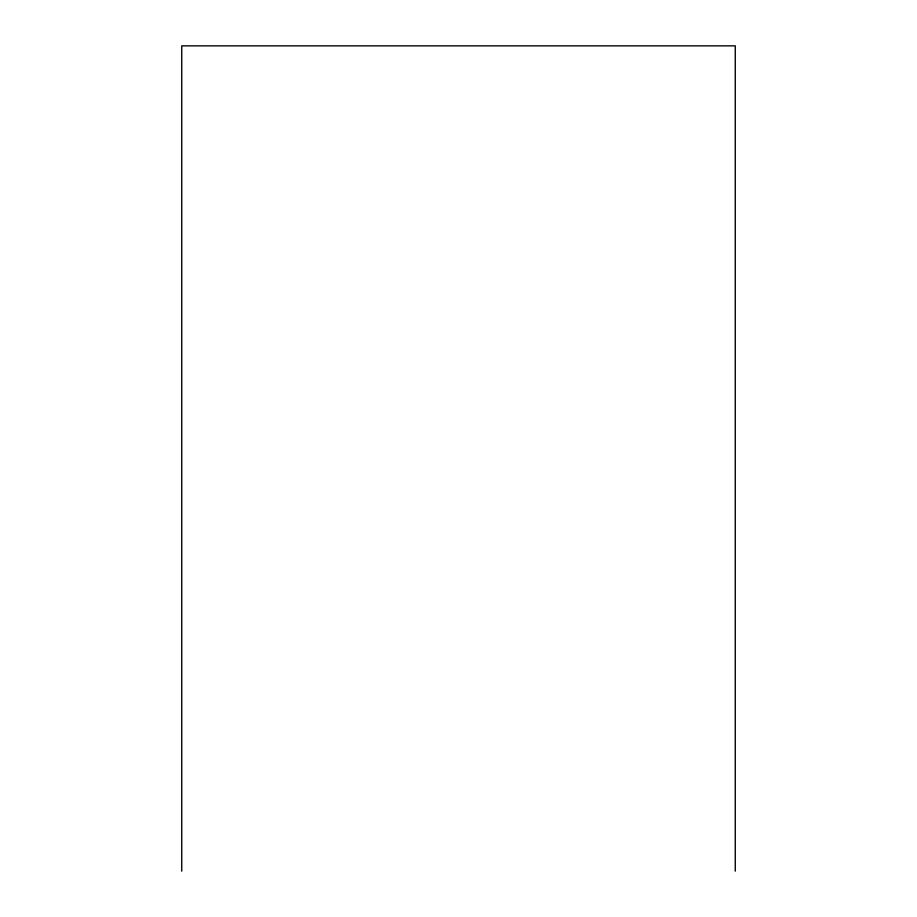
<?xml version="1.0" encoding="UTF-8"?>
<svg xmlns="http://www.w3.org/2000/svg" width="917" height="917" viewBox="0 0 917 917"><rect width="100%" height="100%" fill="white"/><g stroke="black" fill="none" stroke-linecap="round" stroke-linejoin="round"><path stroke-width="1.38" d="M735.262 871.15L735.262 45.85L181.738 45.85L181.738 871.15"/></g></svg>
